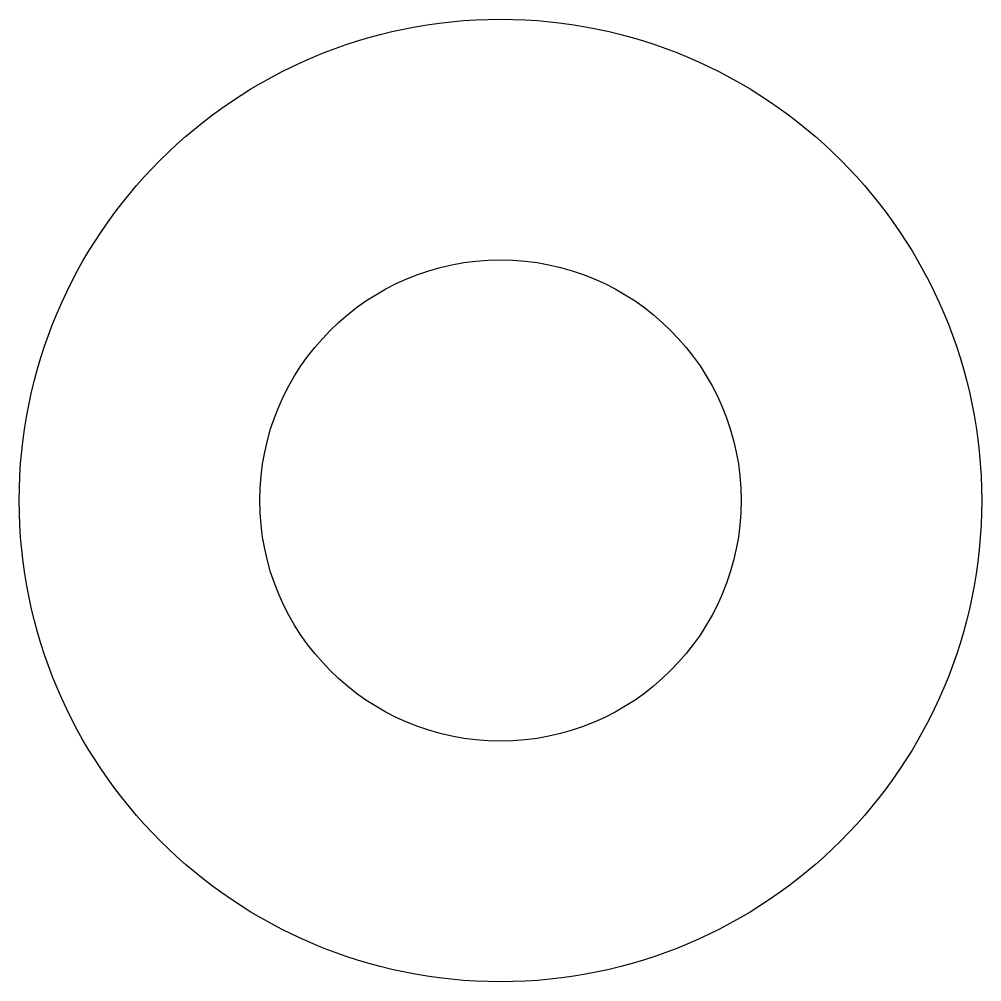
# Model space of a CAD drawing. Extents: x -0.94 to 0.94, y -0.94 to 0.94.
import ezdxf

# ---------------------------------------------------------------- set-up
doc = ezdxf.new("R2010")
doc.units = 0

msp = doc.modelspace()

# ---------------------------------------------------------------- linework, layer by layer
for radius in [0.9375, 0.4688]:
    msp.add_circle((0.0002, 0), radius)

doc.saveas('drawing.dxf')
